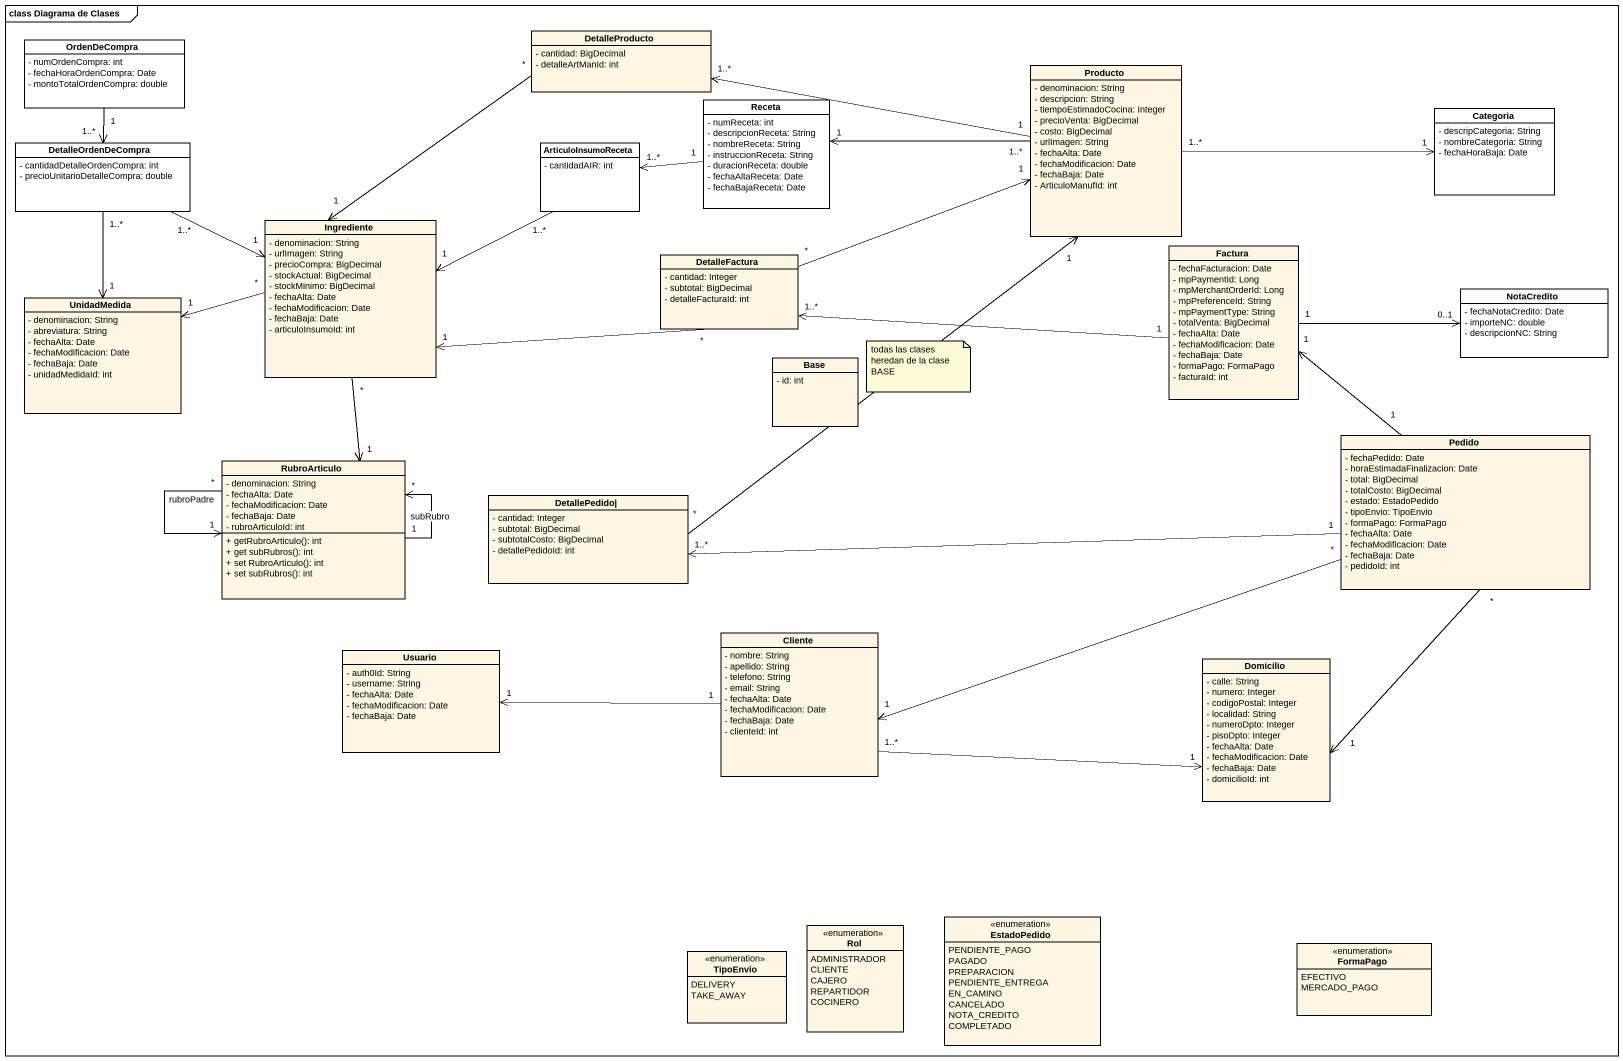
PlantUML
@startuml
mainframe class Diagrama de Clases
hide circle
hide empty members
skinparam classAttributeIconSize 0
class OrdenDeCompra #FFFFFF {
  - numOrdenCompra: int
  - fechaHoraOrdenCompra: Date
  - montoTotalOrdenCompra: double
}
class DetalleProducto {
  - cantidad: BigDecimal
  - detalleArtManId: int
}
class Producto {
  - denominacion: String
  - descripcion: String
  - tiempoEstimadoCocina: Integer
  - precioVenta: BigDecimal
  - costo: BigDecimal
  - urlImagen: String
  - fechaAlta: Date
  - fechaModificacion: Date
  - fechaBaja: Date
  - ArticuloManufId: int
}
class Receta #FFFFFF {
  - numReceta: int
  - descripcionReceta: String
  - nombreReceta: String
  - instruccionReceta: String
  - duracionReceta: double
  - fechaAltaReceta: Date
  - fechaBajaReceta: Date
}
class Categoria #FFFFFF {
  - descripCategoria: String
  - nombreCategoria: String
  - fechaHoraBaja: Date
}
class DetalleOrdenDeCompra #FFFFFF {
  - cantidadDetalleOrdenCompra: int
  - precioUnitarioDetalleCompra: double
}
class ArticuloInsumoReceta #FFFFFF {
  - cantidadAIR: int
}
class Ingrediente {
  - denominacion: String
  - urlImagen: String
  - precioCompra: BigDecimal
  - stockActual: BigDecimal
  - stockMinimo: BigDecimal
  - fechaAlta: Date
  - fechaModificacion: Date
  - fechaBaja: Date
  - articuloInsumoId: int
}
class DetalleFactura {
  - cantidad: Integer
  - subtotal: BigDecimal
  - detalleFacturaId: int
}
class Factura {
  - fechaFacturacion: Date
  - mpPaymentId: Long
  - mpMerchantOrderId: Long
  - mpPreferenceId: String
  - mpPaymentType: String
  - totalVenta: BigDecimal
  - fechaAlta: Date
  - fechaModificacion: Date
  - fechaBaja: Date
  - formaPago: FormaPago
  - facturaId: int
}
class UnidadMedida {
  - denominacion: String
  - abreviatura: String
  - fechaAlta: Date
  - fechaModificacion: Date
  - fechaBaja: Date
  - unidadMedidaId: int
}
class NotaCredito #FFFFFF {
  - fechaNotaCredito: Date
  - importeNC: double
  - descripcionNC: String
}
class Base {
  - id: int
}
class Pedido {
  - fechaPedido: Date
  - horaEstimadaFinalizacion: Date
  - total: BigDecimal
  - totalCosto: BigDecimal
  - estado: EstadoPedido
  - tipoEnvio: TipoEnvio
  - formaPago: FormaPago
  - fechaAlta: Date
  - fechaModificacion: Date
  - fechaBaja: Date
  - pedidoId: int
}
class RubroArticulo {
  - denominacion: String
  - fechaAlta: Date
  - fechaModificacion: Date
  - fechaBaja: Date
  - rubroArticuloId: int
  + getRubroArticulo(): int
  + get subRubros(): int
  + set RubroArticulo(): int
  + set subRubros(): int
}
class "DetallePedido|" as DetallePedido {
  - cantidad: Integer
  - subtotal: BigDecimal
  - subtotalCosto: BigDecimal
  - detallePedidoId: int
}
class Usuario {
  - auth0Id: String
  - username: String
  - fechaAlta: Date
  - fechaModificacion: Date
  - fechaBaja: Date
}
class Cliente {
  - nombre: String
  - apellido: String
  - telefono: String
  - email: String
  - fechaAlta: Date
  - fechaModificacion: Date
  - fechaBaja: Date
  - clienteId: int
}
class Domicilio {
  - calle: String
  - numero: Integer
  - codigoPostal: Integer
  - localidad: String
  - numeroDpto: Integer
  - pisoDpto: Integer
  - fechaAlta: Date
  - fechaModificacion: Date
  - fechaBaja: Date
  - domicilioId: int
}
enum Rol {
  ADMINISTRADOR
  CLIENTE
  CAJERO
  REPARTIDOR
  COCINERO
}
enum EstadoPedido {
  PENDIENTE_PAGO
  PAGADO
  PREPARACION
  PENDIENTE_ENTREGA
  EN_CAMINO
  CANCELADO
  NOTA_CREDITO
  COMPLETADO
}
enum TipoEnvio {
  DELIVERY
  TAKE_AWAY
}
enum FormaPago {
  EFECTIVO
  MERCADO_PAGO
}
OrdenDeCompra "1" --> "1..*" DetalleOrdenDeCompra
DetalleProducto "*" --> "1" Ingrediente
Producto "1" -left-> "1..*" DetalleProducto
Producto "1..*" -left-> "1" Receta
Producto "1..*" -right-> "1" Categoria
Receta "1" -left-> "1..*" ArticuloInsumoReceta
DetalleOrdenDeCompra "1..*" -right-> "1" Ingrediente
DetalleOrdenDeCompra "1..*" --> "1" UnidadMedida
ArticuloInsumoReceta "1..*" -left-> "1" Ingrediente
Ingrediente "*" -left-> "1" UnidadMedida
Ingrediente "*" --> "1" RubroArticulo
DetalleFactura "*" -right-> "1" Producto
DetalleFactura "*" -left-> "1" Ingrediente
Factura "1" -left-> "1..*" DetalleFactura
Factura "1" -right-> "0..1" NotaCredito
Pedido "1" -up-> "1" Factura
Pedido "1" -left-> "1..*" DetallePedido
Pedido "*" -left-> "1" Cliente
Pedido "*" --> "1" Domicilio
RubroArticulo "*" --> "1" RubroArticulo : rubroPadre
RubroArticulo "1" --> "*" RubroArticulo : subRubro
DetallePedido "*" -up-> "1" Producto
Cliente "1" -left-> "1" Usuario
Cliente "1..*" -right-> "1" Domicilio
note as N1
  todas las clases heredan de la clase BASE
end note
@enduml
